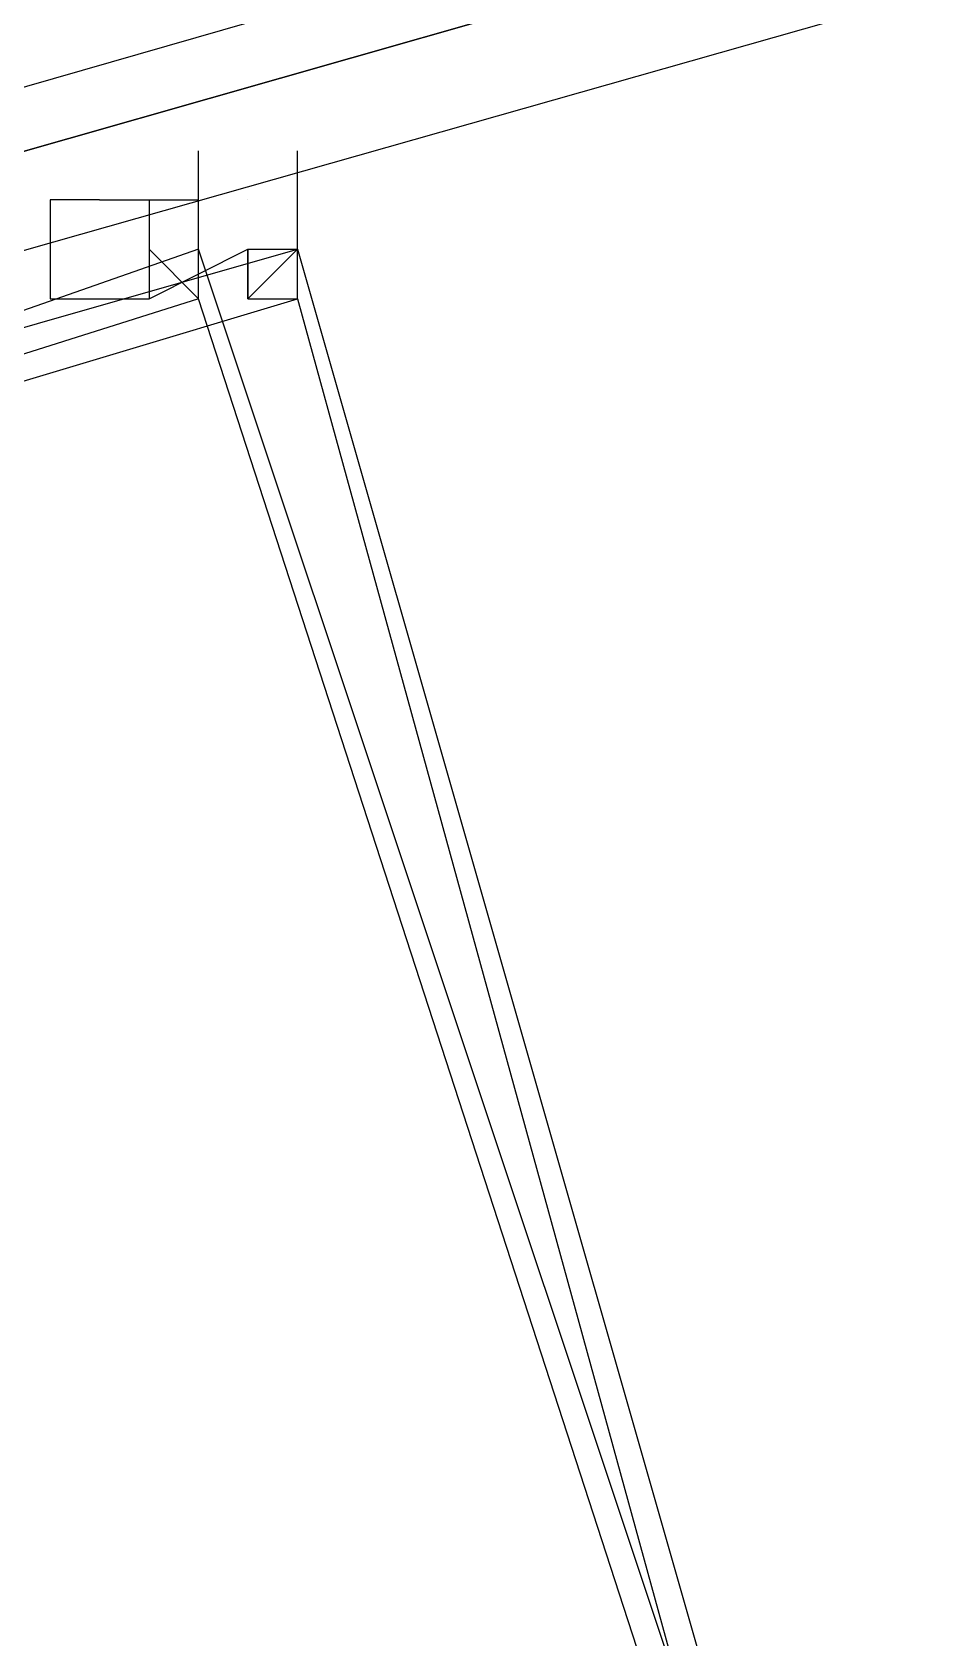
# Model space of a CAD drawing. Header units: feet. Extents: x -84 to 198, y -22 to 181.
# Drawn here: x 56.0351 to 56.28, y 149.003 to 149.4364 of the extents above; entities that cross this region are included whole.
import ezdxf

# ---------------------------------------------------------------- set-up
doc = ezdxf.new("R2010")
doc.units = ezdxf.units.FT
doc.layers.add('A-LINEA', color=7, linetype='CONTINUOUS')

msp = doc.modelspace()

# ---------------------------------------------------------------- linework, layer by layer
at = {"layer": 'A-LINEA'}
for p, q in [((56.08, 149.3911), (56.08, 149.3911)), ((56.08, 149.3911), (56.08, 149.3911)), ((56.08, 149.3911), (56.08, 149.3911)), ((56.08, 149.3911), (56.08, 149.3911)), ((56.0667, 149.3778), (56.0667, 149.3778)), ((56.08, 149.3644), (56.0667, 149.3778)), ((56.0667, 149.3778), (56.0667, 149.3778)), ((56.08, 149.3644), (56.0667, 149.3778))]:
    msp.add_line(p, q, dxfattribs=at)
for points in [[(59.7733, 150.4978), (55.9733, 149.4044), (55.9867, 149.3911), (59.7733, 150.4711), (59.7733, 150.4844), (59.7733, 150.4978)], [(59.7733, 150.4978), (55.9733, 149.4044), (55.9867, 149.3911), (59.7733, 150.4711), (59.7733, 150.4844), (59.7733, 150.4978)], [(59.7733, 150.4711), (55.9867, 149.3911), (55.9867, 149.3778), (55.9867, 149.3644), (59.7867, 150.4444), (59.7867, 150.4578), (59.7733, 150.4711)], [(59.7733, 150.4711), (55.9867, 149.3911), (55.9867, 149.3778), (55.9867, 149.3644), (59.7867, 150.4444), (59.7867, 150.4578), (59.7733, 150.4711)], [(56.0667, 149.3911), (56.0667, 149.3911), (56.0667, 149.3911), (56.0667, 149.3644), (56.0667, 149.3644), (56.0933, 149.3778), (56.0933, 149.3778), (56.0933, 149.3644), (56.0933, 149.3644), (56.0933, 149.3644), (56.0933, 149.3644), (56.0933, 149.3644), (56.1067, 149.3644), (56.1067, 149.3778), (56.0933, 149.3644), (56.0933, 149.3778), (56.0933, 149.3778), (56.1067, 149.3778), (56.1067, 149.3778), (56.1067, 149.4044), (56.1067, 149.4044), (56.1067, 149.4044)], [(56.0667, 149.3911), (56.0667, 149.3911), (56.0667, 149.3911), (56.0667, 149.3644), (56.0667, 149.3644), (56.0933, 149.3778), (56.0933, 149.3778), (56.0933, 149.3644), (56.0933, 149.3644), (56.0933, 149.3644), (56.0933, 149.3644), (56.0933, 149.3644), (56.1067, 149.3644), (56.1067, 149.3778), (56.0933, 149.3644), (56.0933, 149.3778), (56.0933, 149.3778), (56.1067, 149.3778), (56.1067, 149.3778), (56.1067, 149.4044), (56.1067, 149.4044), (56.1067, 149.4044)], [(56.08, 149.3644), (56.08, 149.3644), (56.08, 149.3644), (56.08, 149.3644), (56.08, 149.3644), (56.08, 149.3778), (56.08, 149.3778), (56.08, 149.3778), (56.08, 149.3778), (56.08, 149.4044), (56.08, 149.4044), (56.08, 149.4044)], [(56.08, 149.3644), (56.08, 149.3644), (56.08, 149.3644), (56.08, 149.3644), (56.08, 149.3644), (56.08, 149.3778), (56.08, 149.3778), (56.08, 149.3778), (56.08, 149.3778), (56.08, 149.4044), (56.08, 149.4044), (56.08, 149.4044)], [(56.0533, 149.3911), (56.0533, 149.3911), (56.04, 149.3911), (56.04, 149.3911), (56.04, 149.3644), (56.04, 149.3644), (56.0667, 149.3644), (56.0667, 149.3644), (56.0667, 149.3644), (56.0667, 149.3644), (56.0667, 149.3644), (56.0667, 149.3644)], [(56.0533, 149.3911), (56.0533, 149.3911), (56.04, 149.3911), (56.04, 149.3911), (56.04, 149.3644), (56.04, 149.3644), (56.0667, 149.3644), (56.0667, 149.3644), (56.0667, 149.3644), (56.0667, 149.3644), (56.0667, 149.3644), (56.0667, 149.3644)], [(56.0533, 149.3911), (56.0667, 149.3911), (56.0667, 149.3911), (56.08, 149.3911)], [(56.0533, 149.3911), (56.0667, 149.3911), (56.0667, 149.3911), (56.08, 149.3911)], [(56.0933, 149.3911), (56.0933, 149.3911), (56.0933, 149.3911)], [(56.0933, 149.3911), (56.0933, 149.3911), (56.0933, 149.3911)], [(55.9867, 148.7378), (56.2667, 148.8178), (56.08, 149.3778), (55.8133, 149.2844), (55.9867, 148.7378)], [(55.9867, 148.7378), (56.2667, 148.8178), (56.08, 149.3778), (55.8133, 149.2844), (55.9867, 148.7378)], [(56.2667, 148.8178), (55.9867, 148.7378), (55.8267, 149.2978), (56.1067, 149.3778), (56.2667, 148.8178)], [(56.2667, 148.8178), (55.9867, 148.7378), (55.8267, 149.2978), (56.1067, 149.3778), (56.2667, 148.8178)], [(56, 148.7511), (56.2533, 148.8311), (56.08, 149.3644), (55.8267, 149.2844), (56, 148.7511)], [(56, 148.7511), (56.2533, 148.8311), (56.08, 149.3644), (55.8267, 149.2844), (56, 148.7511)], [(56.2533, 148.8311), (56, 148.7511), (55.84, 149.2844), (56.1067, 149.3644), (56.2533, 148.8311)], [(56.2533, 148.8311), (56, 148.7511), (55.84, 149.2844), (56.1067, 149.3644), (56.2533, 148.8311)], [(56.0667, 149.3644), (56.0667, 149.3644), (56.0667, 149.3644)], [(56.0667, 149.3644), (56.0667, 149.3644), (56.0667, 149.3644)]]:
    msp.add_lwpolyline(points, dxfattribs=at)
msp.add_lwpolyline([(56.0933, 149.3778), (56.0933, 149.3778), (56.0933, 149.3644), (56.0933, 149.3644)], close=True, dxfattribs=at)
msp.add_lwpolyline([(56.0933, 149.3778), (56.0933, 149.3778), (56.0933, 149.3644), (56.0933, 149.3644)], close=True, dxfattribs=at)

doc.saveas('drawing.dxf')
